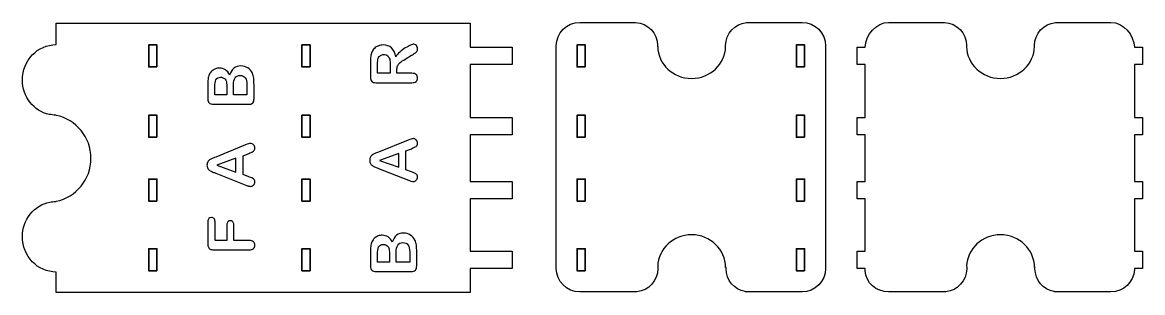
# Model space of a CAD drawing. Header units: inches. Extents: x 44 to 2118, y -538 to -38.
import ezdxf

# ---------------------------------------------------------------- set-up
doc = ezdxf.new("R2010")
doc.units = ezdxf.units.IN
doc.header["$MEASUREMENT"] = 0
doc.layers.add('Livello 2', color=7, linetype='Continuous')
doc.layers.add('Livello 3', color=7, linetype='Continuous')

# ---------------------------------------------------------------- blocks, each defined once
blk = doc.blocks.new('block 2')
at = {"layer": 'Livello 2', "color": 179, "lineweight": 35, "true_color": 0x1a171b}
for points in [[(292.7, -120), (277.7, -120), (277.7, -79.1), (292.7, -79.1), (292.7, -120)], [(292.7, -250.1), (277.7, -250.1), (277.7, -209.3), (292.7, -209.3), (292.7, -250.1)], [(292.7, -368.3), (277.7, -368.3), (277.7, -327.5), (292.7, -327.5), (292.7, -368.3)], [(292.7, -497.2), (277.7, -497.2), (277.7, -456.3), (292.7, -456.3), (292.7, -497.2)]]:
    blk.add_lwpolyline(points, dxfattribs=at)
blk = doc.blocks.new('block 3')
at = {"layer": 'Livello 2', "color": 179, "lineweight": 35, "true_color": 0x1a171b}
for points in [[(576.3, -120), (561.3, -120), (561.3, -79.1), (576.3, -79.1), (576.3, -120)], [(576.3, -250.1), (561.3, -250.1), (561.3, -209.3), (576.3, -209.3), (576.3, -250.1)], [(576.3, -368.3), (561.3, -368.3), (561.3, -327.5), (576.3, -327.5), (576.3, -368.3)], [(576.3, -497.2), (561.3, -497.2), (561.3, -456.3), (576.3, -456.3), (576.3, -497.2)]]:
    blk.add_lwpolyline(points, dxfattribs=at)
blk = doc.blocks.new('block 4')
at = {"layer": 'Livello 2', "color": 179, "lineweight": 35, "true_color": 0x1a171b}
for points in [[(1086, -120), (1071, -120), (1071, -79.1), (1086, -79.1), (1086, -120)], [(1086, -250.1), (1071, -250.1), (1071, -209.3), (1086, -209.3), (1086, -250.1)], [(1086, -368.3), (1071, -368.3), (1071, -327.5), (1086, -327.5), (1086, -368.3)], [(1086, -497.2), (1071, -497.2), (1071, -456.3), (1086, -456.3), (1086, -497.2)]]:
    blk.add_lwpolyline(points, dxfattribs=at)
blk = doc.blocks.new('block 5')
at = {"layer": 'Livello 2', "color": 179, "lineweight": 35, "true_color": 0x1a171b}
for points in [[(1492.1, -120), (1477.1, -120), (1477.1, -79.1), (1492.1, -79.1), (1492.1, -120)], [(1492.1, -250.1), (1477.1, -250.1), (1477.1, -209.3), (1492.1, -209.3), (1492.1, -250.1)], [(1492.1, -368.3), (1477.1, -368.3), (1477.1, -327.5), (1492.1, -327.5), (1492.1, -368.3)], [(1492.1, -497.2), (1477.1, -497.2), (1477.1, -456.3), (1492.1, -456.3), (1492.1, -497.2)]]:
    blk.add_lwpolyline(points, dxfattribs=at)
blk = doc.blocks.new('block 6')
at = {"layer": 'Livello 2', "color": 179, "lineweight": 25, "true_color": 0x1a171b}
blk.add_lwpolyline([(439.2, -314.4), (439.2, -288.9), (403.8, -301.8), (439.2, -314.4)], dxfattribs=at)
for points, knots in [([(472.6, -152.4), (472.6, -152.4), (472.6, -178.6), (472.6, -178.6), (472.6, -182.4), (471.8, -185.1), (470.1, -186.7), (468.4, -188.3), (465.7, -189.1), (462, -189.1), (462, -189.1), (397.6, -189.1), (397.6, -189.1), (393.8, -189.1), (391.1, -188.3), (389.5, -186.6), (387.8, -185), (387, -182.3), (387, -178.6), (387, -178.6), (387, -150.9), (387, -150.9), (387, -146.8), (387.2, -143.2), (387.7, -140.2), (388.3, -137.2), (389.2, -134.5), (390.7, -132.2), (391.9, -130.1), (393.4, -128.4), (395.3, -126.8), (397.1, -125.2), (399.1, -124), (401.4, -123.2), (403.6, -122.4), (406, -122), (408.5, -122), (417.1, -122), (423.3, -126.3), (427.3, -134.9), (430.9, -123.6), (437.9, -118), (448.2, -118), (453, -118), (457.3, -119.2), (461.2, -121.7), (465, -124.1), (467.8, -127.4), (469.7, -131.6), (470.7, -134.2), (471.5, -137.2), (472, -140.6), (472.4, -144), (472.6, -147.9), (472.6, -152.4)], [0, 0, 0, 0, 1, 1, 1, 2, 2, 2, 3, 3, 3, 4, 4, 4, 5, 5, 5, 6, 6, 6, 7, 7, 7, 8, 8, 8, 9, 9, 9, 10, 10, 10, 11, 11, 11, 12, 12, 12, 13, 13, 13, 14, 14, 14, 15, 15, 15, 16, 16, 16, 17, 17, 17, 18, 18, 18, 18]), ([(400, -171.8), (400, -171.8), (422.2, -171.8), (422.2, -171.8), (422.2, -171.8), (422.2, -155.9), (422.2, -155.9), (422.2, -151.6), (421.7, -148.2), (420.9, -145.9), (420.1, -143.5), (418.6, -141.7), (416.3, -140.5), (414.6, -139.5), (412.8, -139), (410.8, -139), (406.4, -139), (403.6, -140.5), (402.1, -143.6), (400.7, -146.7), (400, -151.4), (400, -157.7), (400, -157.7), (400, -171.8), (400, -171.8)], [0, 0, 0, 0, 1, 1, 1, 2, 2, 2, 3, 3, 3, 4, 4, 4, 5, 5, 5, 6, 6, 6, 7, 7, 7, 8, 8, 8, 8]), ([(434.6, -153.7), (434.6, -153.7), (434.6, -171.8), (434.6, -171.8), (434.6, -171.8), (459.6, -171.8), (459.6, -171.8), (459.6, -171.8), (459.6, -153.1), (459.6, -153.1), (459.6, -141.4), (455.4, -135.6), (446.9, -135.6), (442.6, -135.6), (439.5, -137.1), (437.5, -140.1), (435.6, -143.2), (434.6, -147.7), (434.6, -153.7)], [0, 0, 0, 0, 1, 1, 1, 2, 2, 2, 3, 3, 3, 4, 4, 4, 5, 5, 5, 6, 6, 6, 6]), ([(462.9, -280.1), (462.9, -280.1), (452.2, -284.2), (452.2, -284.2), (452.2, -284.2), (452.2, -319), (452.2, -319), (452.2, -319), (463.2, -323.1), (463.2, -323.1), (467.5, -324.7), (470.3, -326.1), (471.8, -327.2), (473.3, -328.3), (474.1, -330.2), (474.1, -332.7), (474.1, -334.9), (473.3, -336.8), (471.7, -338.5), (470.1, -340.2), (468.3, -341), (466.3, -341), (465.1, -341), (463.9, -340.8), (462.6, -340.4), (461.4, -340.1), (459.7, -339.4), (457.4, -338.5), (457.4, -338.5), (401.8, -316.6), (401.8, -316.6), (400.2, -316), (398.3, -315.2), (396.1, -314.4), (393.8, -313.5), (392, -312.5), (390.5, -311.6), (389, -310.6), (387.8, -309.3), (386.9, -307.6), (386, -306), (385.5, -304), (385.5, -301.7), (385.5, -299.2), (386, -297.2), (386.9, -295.6), (387.8, -294), (389, -292.7), (390.4, -291.7), (391.9, -290.7), (393.4, -289.9), (395.1, -289.2), (396.7, -288.5), (398.9, -287.6), (401.7, -286.6), (401.7, -286.6), (457, -264.2), (457, -264.2), (461.2, -262.4), (464.2, -261.6), (466.1, -261.6), (468.1, -261.6), (470, -262.4), (471.6, -264.1), (473.3, -265.7), (474.1, -267.7), (474.1, -270), (474.1, -271.4), (473.8, -272.6), (473.4, -273.5), (472.9, -274.5), (472.2, -275.3), (471.4, -276), (470.5, -276.7), (469.3, -277.4), (467.5, -278.1), (465.8, -278.9), (464.3, -279.5), (462.9, -280.1)], [0, 0, 0, 0, 1, 1, 1, 2, 2, 2, 3, 3, 3, 4, 4, 4, 5, 5, 5, 6, 6, 6, 7, 7, 7, 8, 8, 8, 9, 9, 9, 10, 10, 10, 11, 11, 11, 12, 12, 12, 13, 13, 13, 14, 14, 14, 15, 15, 15, 16, 16, 16, 17, 17, 17, 18, 18, 18, 19, 19, 19, 20, 20, 20, 21, 21, 21, 22, 22, 22, 23, 23, 23, 24, 24, 24, 25, 25, 25, 26, 26, 26, 26]), ([(400.4, -406.8), (400.4, -406.8), (400.4, -441), (400.4, -441), (400.4, -441), (422.3, -441), (422.3, -441), (422.3, -441), (422.3, -412.4), (422.3, -412.4), (422.3, -409.8), (422.9, -407.8), (424.1, -406.5), (425.2, -405.2), (426.8, -404.5), (428.8, -404.5), (430.8, -404.5), (432.4, -405.2), (433.5, -406.5), (434.7, -407.8), (435.3, -409.8), (435.3, -412.4), (435.3, -412.4), (435.3, -441), (435.3, -441), (435.3, -441), (463.5, -441), (463.5, -441), (467.1, -441), (469.8, -441.8), (471.5, -443.4), (473.2, -445), (474.1, -447.1), (474.1, -449.6), (474.1, -452.2), (473.2, -454.3), (471.5, -455.9), (469.7, -457.5), (467.1, -458.3), (463.5, -458.3), (463.5, -458.3), (397.6, -458.3), (397.6, -458.3), (395.1, -458.3), (393.1, -458), (391.5, -457.2), (389.9, -456.5), (388.8, -455.3), (388.1, -453.7), (387.3, -452.2), (387, -450.2), (387, -447.7), (387, -447.7), (387, -406.8), (387, -406.8), (387, -404), (387.6, -402), (388.8, -400.6), (390.1, -399.3), (391.7, -398.6), (393.6, -398.6), (395.7, -398.6), (397.3, -399.3), (398.5, -400.6), (399.8, -402), (400.4, -404), (400.4, -406.8)], [0, 0, 0, 0, 1, 1, 1, 2, 2, 2, 3, 3, 3, 4, 4, 4, 5, 5, 5, 6, 6, 6, 7, 7, 7, 8, 8, 8, 9, 9, 9, 10, 10, 10, 11, 11, 11, 12, 12, 12, 13, 13, 13, 14, 14, 14, 15, 15, 15, 16, 16, 16, 17, 17, 17, 18, 18, 18, 19, 19, 19, 20, 20, 20, 21, 21, 21, 22, 22, 22, 22])]:
    blk.add_open_spline(points, degree=3, knots=knots, dxfattribs=at)
blk = doc.blocks.new('block 7')
at = {"layer": 'Livello 2', "color": 179, "lineweight": 25, "true_color": 0x1a171b}
blk.add_lwpolyline([(740.5, -305.5), (740.5, -279.9), (705.1, -292.8), (740.5, -305.5)], dxfattribs=at)
for points, knots in [([(737.3, -125.7), (737.3, -125.7), (737.3, -131.7), (737.3, -131.7), (737.3, -131.7), (764.8, -131.7), (764.8, -131.7), (768.4, -131.7), (771.1, -132.5), (772.8, -134.1), (774.5, -135.7), (775.4, -137.8), (775.4, -140.4), (775.4, -143.1), (774.5, -145.3), (772.7, -146.8), (770.9, -148.3), (768.3, -149.1), (764.8, -149.1), (764.8, -149.1), (698.9, -149.1), (698.9, -149.1), (695.2, -149.1), (692.5, -148.2), (690.8, -146.6), (689.1, -144.9), (688.3, -142.2), (688.3, -138.5), (688.3, -138.5), (688.3, -110.2), (688.3, -110.2), (688.3, -106.3), (688.4, -103), (688.8, -100.2), (689.1, -97.5), (689.8, -95), (690.8, -92.8), (691.9, -90.1), (693.5, -87.7), (695.6, -85.6), (697.7, -83.6), (700.2, -82), (703, -80.9), (705.8, -79.9), (708.7, -79.3), (711.8, -79.3), (718.2, -79.3), (723.3, -81.1), (727.1, -84.7), (730.9, -88.3), (733.7, -93.8), (735.3, -101.1), (736.9, -98), (739.3, -95.1), (742.5, -92.3), (745.7, -89.5), (749.1, -87), (752.7, -84.8), (756.3, -82.6), (759.5, -80.9), (762.4, -79.7), (765.3, -78.4), (767.3, -77.8), (768.4, -77.8), (769.6, -77.8), (770.7, -78.2), (771.8, -78.9), (772.9, -79.6), (773.8, -80.6), (774.4, -81.8), (775.1, -83.1), (775.4, -84.5), (775.4, -86.2), (775.4, -88.1), (774.9, -89.7), (774, -91.1), (773.1, -92.4), (771.9, -93.5), (770.5, -94.5), (769.1, -95.4), (767.1, -96.7), (764.3, -98.4), (764.3, -98.4), (752.8, -105.3), (752.8, -105.3), (748.5, -107.8), (745.3, -110.1), (743.1, -112), (740.9, -114), (739.3, -116), (738.5, -118), (737.7, -120), (737.3, -122.6), (737.3, -125.7)], [0, 0, 0, 0, 1, 1, 1, 2, 2, 2, 3, 3, 3, 4, 4, 4, 5, 5, 5, 6, 6, 6, 7, 7, 7, 8, 8, 8, 9, 9, 9, 10, 10, 10, 11, 11, 11, 12, 12, 12, 13, 13, 13, 14, 14, 14, 15, 15, 15, 16, 16, 16, 17, 17, 17, 18, 18, 18, 19, 19, 19, 20, 20, 20, 21, 21, 21, 22, 22, 22, 23, 23, 23, 24, 24, 24, 25, 25, 25, 26, 26, 26, 27, 27, 27, 28, 28, 28, 29, 29, 29, 30, 30, 30, 31, 31, 31, 31]), ([(701.3, -115.7), (701.3, -115.7), (701.3, -131.7), (701.3, -131.7), (701.3, -131.7), (724.9, -131.7), (724.9, -131.7), (724.9, -131.7), (724.9, -116.2), (724.9, -116.2), (724.9, -112), (724.5, -108.5), (723.8, -105.7), (723.1, -102.8), (721.8, -100.7), (720.1, -99.2), (718.4, -97.7), (716, -96.9), (712.9, -96.9), (710.6, -96.9), (708.5, -97.5), (706.7, -98.7), (704.8, -99.9), (703.5, -101.6), (702.6, -103.7), (701.7, -105.8), (701.3, -109.8), (701.3, -115.7)], [0, 0, 0, 0, 1, 1, 1, 2, 2, 2, 3, 3, 3, 4, 4, 4, 5, 5, 5, 6, 6, 6, 7, 7, 7, 8, 8, 8, 9, 9, 9, 9]), ([(764.2, -271.2), (764.2, -271.2), (753.5, -275.2), (753.5, -275.2), (753.5, -275.2), (753.5, -310.1), (753.5, -310.1), (753.5, -310.1), (764.5, -314.2), (764.5, -314.2), (768.7, -315.7), (771.6, -317.1), (773.1, -318.2), (774.6, -319.4), (775.4, -321.2), (775.4, -323.8), (775.4, -326), (774.6, -327.9), (773, -329.6), (771.4, -331.3), (769.6, -332.1), (767.6, -332.1), (766.4, -332.1), (765.2, -331.9), (763.9, -331.5), (762.7, -331.1), (761, -330.5), (758.7, -329.6), (758.7, -329.6), (703.1, -307.7), (703.1, -307.7), (701.5, -307), (699.6, -306.3), (697.4, -305.4), (695.1, -304.5), (693.3, -303.6), (691.8, -302.6), (690.3, -301.6), (689.1, -300.3), (688.2, -298.7), (687.3, -297.1), (686.8, -295.1), (686.8, -292.7), (686.8, -290.3), (687.3, -288.3), (688.2, -286.7), (689.1, -285), (690.3, -283.7), (691.7, -282.8), (693.2, -281.8), (694.7, -280.9), (696.4, -280.2), (698, -279.6), (700.2, -278.7), (703, -277.6), (703, -277.6), (758.3, -255.3), (758.3, -255.3), (762.5, -253.5), (765.5, -252.6), (767.4, -252.6), (769.4, -252.6), (771.3, -253.5), (772.9, -255.1), (774.6, -256.8), (775.4, -258.8), (775.4, -261.1), (775.4, -262.5), (775.1, -263.6), (774.7, -264.6), (774.2, -265.6), (773.5, -266.4), (772.7, -267.1), (771.8, -267.7), (770.5, -268.4), (768.8, -269.2), (767.1, -270), (765.6, -270.6), (764.2, -271.2)], [0, 0, 0, 0, 1, 1, 1, 2, 2, 2, 3, 3, 3, 4, 4, 4, 5, 5, 5, 6, 6, 6, 7, 7, 7, 8, 8, 8, 9, 9, 9, 10, 10, 10, 11, 11, 11, 12, 12, 12, 13, 13, 13, 14, 14, 14, 15, 15, 15, 16, 16, 16, 17, 17, 17, 18, 18, 18, 19, 19, 19, 20, 20, 20, 21, 21, 21, 22, 22, 22, 23, 23, 23, 24, 24, 24, 25, 25, 25, 26, 26, 26, 26]), ([(773.9, -461.8), (773.9, -461.8), (773.9, -488), (773.9, -488), (773.9, -491.8), (773.1, -494.5), (771.4, -496.1), (769.7, -497.7), (767, -498.5), (763.3, -498.5), (763.3, -498.5), (698.9, -498.5), (698.9, -498.5), (695.1, -498.5), (692.4, -497.7), (690.8, -496), (689.1, -494.4), (688.3, -491.7), (688.3, -488), (688.3, -488), (688.3, -460.2), (688.3, -460.2), (688.3, -456.1), (688.5, -452.6), (689, -449.6), (689.5, -446.6), (690.5, -443.9), (692, -441.5), (693.2, -439.5), (694.7, -437.7), (696.5, -436.2), (698.4, -434.6), (700.4, -433.4), (702.7, -432.6), (704.9, -431.8), (707.3, -431.4), (709.8, -431.4), (718.3, -431.4), (724.6, -435.7), (728.6, -444.2), (732.2, -433), (739.1, -427.3), (749.5, -427.3), (754.3, -427.3), (758.6, -428.6), (762.4, -431), (766.3, -433.5), (769.1, -436.8), (770.9, -441), (772, -443.6), (772.8, -446.6), (773.3, -450), (773.7, -453.3), (773.9, -457.3), (773.9, -461.8)], [0, 0, 0, 0, 1, 1, 1, 2, 2, 2, 3, 3, 3, 4, 4, 4, 5, 5, 5, 6, 6, 6, 7, 7, 7, 8, 8, 8, 9, 9, 9, 10, 10, 10, 11, 11, 11, 12, 12, 12, 13, 13, 13, 14, 14, 14, 15, 15, 15, 16, 16, 16, 17, 17, 17, 18, 18, 18, 18]), ([(701.3, -481.1), (701.3, -481.1), (723.5, -481.1), (723.5, -481.1), (723.5, -481.1), (723.5, -465.3), (723.5, -465.3), (723.5, -460.9), (723, -457.6), (722.2, -455.2), (721.4, -452.9), (719.8, -451.1), (717.6, -449.8), (715.9, -448.9), (714.1, -448.4), (712.1, -448.4), (707.7, -448.4), (704.9, -449.9), (703.4, -453), (702, -456.1), (701.3, -460.8), (701.3, -467.1), (701.3, -467.1), (701.3, -481.1), (701.3, -481.1)], [0, 0, 0, 0, 1, 1, 1, 2, 2, 2, 3, 3, 3, 4, 4, 4, 5, 5, 5, 6, 6, 6, 7, 7, 7, 8, 8, 8, 8]), ([(735.9, -463.1), (735.9, -463.1), (735.9, -481.1), (735.9, -481.1), (735.9, -481.1), (760.9, -481.1), (760.9, -481.1), (760.9, -481.1), (760.9, -462.5), (760.9, -462.5), (760.9, -450.8), (756.7, -444.9), (748.2, -444.9), (743.9, -444.9), (740.8, -446.4), (738.8, -449.5), (736.9, -452.5), (735.9, -457.1), (735.9, -463.1)], [0, 0, 0, 0, 1, 1, 1, 2, 2, 2, 3, 3, 3, 4, 4, 4, 5, 5, 5, 6, 6, 6, 6])]:
    blk.add_open_spline(points, degree=3, knots=knots, dxfattribs=at)

msp = doc.modelspace()

# ---------------------------------------------------------------- linework, layer by layer
at = {"layer": 'Livello 2', "color": 179, "lineweight": 30, "true_color": 0x1a171b}
msp.add_open_spline([(950.7, -115.6), (950.7, -115.6), (950.7, -83.6), (950.7, -83.6), (950.7, -83.6), (872.6, -83.6), (872.6, -83.6), (872.6, -83.6), (872.6, -38.8), (872.6, -38.8), (872.6, -38.8), (106.3, -38.8), (106.3, -38.8), (106.3, -38.8), (106.3, -78.6), (106.3, -78.6), (71.7, -78.6), (43.7, -107.9), (43.7, -144), (43.7, -175.5), (65, -201.8), (93.3, -208), (97.5, -208.2), (101.6, -208.7), (105.6, -209.4), (105.9, -209.4), (106.1, -209.5), (106.3, -209.5), (106.3, -209.5), (106.3, -209.6), (106.3, -209.6), (143, -217), (170.7, -249.8), (170.7, -289), (170.7, -328.3), (143, -361), (106.3, -368.5), (106.3, -368.5), (106.3, -368.7), (106.3, -368.7), (105.8, -368.7), (105.3, -368.7), (104.8, -368.8), (101.3, -369.4), (97.8, -369.8), (94.2, -370), (65.4, -375.8), (43.7, -402.3), (43.7, -434.1), (43.7, -470.3), (71.7, -499.5), (106.3, -499.5), (106.3, -499.5), (106.3, -537.5), (106.3, -537.5), (106.3, -537.5), (872.6, -537.5), (872.6, -537.5), (872.6, -537.5), (872.6, -493.1), (872.6, -493.1), (872.6, -493.1), (950.7, -493.1), (950.7, -493.1), (950.7, -493.1), (950.7, -461.1), (950.7, -461.1), (950.7, -461.1), (872.6, -461.1), (872.6, -461.1), (872.6, -461.1), (872.6, -363.9), (872.6, -363.9), (872.6, -363.9), (950.7, -363.9), (950.7, -363.9), (950.7, -363.9), (950.7, -331.9), (950.7, -331.9), (950.7, -331.9), (872.6, -331.9), (872.6, -331.9), (872.6, -331.9), (872.6, -245.7), (872.6, -245.7), (872.6, -245.7), (950.7, -245.7), (950.7, -245.7), (950.7, -245.7), (950.7, -213.7), (950.7, -213.7), (950.7, -213.7), (872.6, -213.7), (872.6, -213.7), (872.6, -213.7), (872.6, -115.6), (872.6, -115.6), (872.6, -115.6), (950.7, -115.6), (950.7, -115.6)], degree=3, knots=[0, 0, 0, 0, 1, 1, 1, 2, 2, 2, 3, 3, 3, 4, 4, 4, 5, 5, 5, 6, 6, 6, 7, 7, 7, 8, 8, 8, 9, 9, 9, 10, 10, 10, 11, 11, 11, 12, 12, 12, 13, 13, 13, 14, 14, 14, 15, 15, 15, 16, 16, 16, 17, 17, 17, 18, 18, 18, 19, 19, 19, 20, 20, 20, 21, 21, 21, 22, 22, 22, 23, 23, 23, 24, 24, 24, 25, 25, 25, 26, 26, 26, 27, 27, 27, 28, 28, 28, 29, 29, 29, 30, 30, 30, 31, 31, 31, 32, 32, 32, 33, 33, 33, 33], dxfattribs=at)
at = {"layer": 'Livello 3', "color": 242, "lineweight": 30, "true_color": 0xbd0926}
for points, knots in [([(1487.6, -37.5), (1487.6, -37.5), (1384.8, -37.5), (1384.8, -37.5), (1384.8, -37.5), (1384.8, -37.7), (1384.8, -37.7), (1363, -39.8), (1346, -58.2), (1346, -80.4), (1346, -81), (1346, -81.6), (1346.1, -82.1), (1346.1, -82.1), (1346, -82.1), (1346, -82.1), (1345.2, -114.8), (1317.3, -141.2), (1283, -141.2), (1248.7, -141.2), (1220.8, -114.8), (1220.1, -82.1), (1220.1, -82.1), (1220, -82.1), (1220, -82.1), (1220, -81.6), (1220, -81), (1220, -80.4), (1220, -57.4), (1201.9, -38.6), (1179.2, -37.6), (1179.2, -37.6), (1179.2, -37.5), (1179.2, -37.5), (1179.2, -37.5), (1075.8, -37.5), (1075.8, -37.5), (1051.9, -37.5), (1032.4, -57.1), (1032.4, -80.9), (1032.4, -80.9), (1032.4, -492.8), (1032.4, -492.8), (1032.4, -516.7), (1051.9, -536.2), (1075.8, -536.2), (1075.8, -536.2), (1181.7, -536.2), (1181.7, -536.2), (1181.7, -536.2), (1181.7, -536), (1181.7, -536), (1203.5, -533.9), (1220.4, -515.6), (1220.4, -493.3), (1220.4, -491.6), (1220.3, -489.9), (1220.1, -488.3), (1221.7, -456.2), (1249.2, -430.6), (1283, -430.6), (1317.7, -430.6), (1345.9, -457.6), (1346, -490.9), (1346, -490.9), (1346.9, -490.9), (1346.9, -490.9), (1346.9, -491.7), (1346.9, -492.5), (1346.9, -493.3), (1346.9, -514.4), (1362.1, -532), (1382.2, -535.6), (1382.2, -535.6), (1382.2, -536.2), (1382.2, -536.2), (1382.2, -536.2), (1487.6, -536.2), (1487.6, -536.2), (1511.5, -536.2), (1531.1, -516.7), (1531.1, -492.8), (1531.1, -492.8), (1531.1, -80.9), (1531.1, -80.9), (1531.1, -57.1), (1511.5, -37.5), (1487.6, -37.5)], [0, 0, 0, 0, 1, 1, 1, 2, 2, 2, 3, 3, 3, 4, 4, 4, 5, 5, 5, 6, 6, 6, 7, 7, 7, 8, 8, 8, 9, 9, 9, 10, 10, 10, 11, 11, 11, 12, 12, 12, 13, 13, 13, 14, 14, 14, 15, 15, 15, 16, 16, 16, 17, 17, 17, 18, 18, 18, 19, 19, 19, 20, 20, 20, 21, 21, 21, 22, 22, 22, 23, 23, 23, 24, 24, 24, 25, 25, 25, 26, 26, 26, 27, 27, 27, 28, 28, 28, 29, 29, 29, 29]), ([(2118.1, -115.6), (2118.1, -115.6), (2118.1, -83.6), (2118.1, -83.6), (2118.1, -83.6), (2103, -83.6), (2103, -83.6), (2102, -60.5), (2082.9, -37.5), (2059.6, -37.5), (2059.6, -37.5), (1956.7, -37.5), (1956.7, -37.5), (1956.7, -37.5), (1956.7, -37.7), (1956.7, -37.7), (1935, -39.8), (1918, -58.2), (1918, -80.4), (1918, -81), (1918, -81.6), (1918, -82.1), (1918, -82.1), (1918, -82.1), (1918, -82.1), (1917.2, -114.8), (1889.3, -141.2), (1855, -141.2), (1820.7, -141.2), (1792.8, -114.8), (1792, -82.1), (1792, -82.1), (1792, -82.1), (1792, -82.1), (1792, -81.6), (1792, -81), (1792, -80.4), (1792, -57.4), (1773.9, -38.6), (1751.1, -37.6), (1751.1, -37.6), (1751.1, -37.5), (1751.1, -37.5), (1751.1, -37.5), (1647.8, -37.5), (1647.8, -37.5), (1624.5, -37.5), (1605.3, -60.5), (1604.4, -83.6), (1604.4, -83.6), (1589.3, -83.6), (1589.3, -83.6), (1589.3, -83.6), (1589.3, -115.6), (1589.3, -115.6), (1589.3, -115.6), (1604.3, -115.6), (1604.3, -115.6), (1604.3, -115.6), (1604.3, -213.7), (1604.3, -213.7), (1604.3, -213.7), (1589.3, -213.7), (1589.3, -213.7), (1589.3, -213.7), (1589.3, -245.7), (1589.3, -245.7), (1589.3, -245.7), (1604.3, -245.7), (1604.3, -245.7), (1604.3, -245.7), (1604.3, -331.9), (1604.3, -331.9), (1604.3, -331.9), (1589.3, -331.9), (1589.3, -331.9), (1589.3, -331.9), (1589.3, -363.9), (1589.3, -363.9), (1589.3, -363.9), (1604.3, -363.9), (1604.3, -363.9), (1604.3, -363.9), (1604.3, -461.1), (1604.3, -461.1), (1604.3, -461.1), (1589.3, -461.1), (1589.3, -461.1), (1589.3, -461.1), (1589.3, -493.1), (1589.3, -493.1), (1589.3, -493.1), (1604.4, -493.1), (1604.4, -493.1), (1604.4, -493.1), (1604.4, -497.2), (1604.4, -497.2), (1605.7, -519.9), (1624.7, -536.2), (1647.8, -536.2), (1647.8, -536.2), (1753.7, -536.2), (1753.7, -536.2), (1753.7, -536.2), (1753.7, -536), (1753.7, -536), (1775.4, -533.9), (1792.4, -515.6), (1792.4, -493.3), (1792.4, -491.6), (1792.3, -489.9), (1792.1, -488.3), (1793.6, -456.2), (1821.2, -430.6), (1855, -430.6), (1889.7, -430.6), (1917.8, -457.6), (1918, -490.9), (1918, -490.9), (1918.9, -490.9), (1918.9, -490.9), (1918.9, -491.7), (1918.8, -492.5), (1918.8, -493.3), (1918.8, -514.4), (1934.1, -532), (1954.2, -535.6), (1954.2, -535.6), (1954.2, -536.2), (1954.2, -536.2), (1954.2, -536.2), (2059.6, -536.2), (2059.6, -536.2), (2082.7, -536.2), (2101.7, -517.9), (2103, -495.1), (2103, -495.1), (2103, -493.1), (2103, -493.1), (2103, -493.1), (2118.1, -493.1), (2118.1, -493.1), (2118.1, -493.1), (2118.1, -461.1), (2118.1, -461.1), (2118.1, -461.1), (2103, -461.1), (2103, -461.1), (2103, -461.1), (2103, -363.9), (2103, -363.9), (2103, -363.9), (2118.1, -363.9), (2118.1, -363.9), (2118.1, -363.9), (2118.1, -331.9), (2118.1, -331.9), (2118.1, -331.9), (2103, -331.9), (2103, -331.9), (2103, -331.9), (2103, -245.7), (2103, -245.7), (2103, -245.7), (2118.1, -245.7), (2118.1, -245.7), (2118.1, -245.7), (2118.1, -213.7), (2118.1, -213.7), (2118.1, -213.7), (2103, -213.7), (2103, -213.7), (2103, -213.7), (2103, -115.6), (2103, -115.6), (2103, -115.6), (2118.1, -115.6), (2118.1, -115.6)], [0, 0, 0, 0, 1, 1, 1, 2, 2, 2, 3, 3, 3, 4, 4, 4, 5, 5, 5, 6, 6, 6, 7, 7, 7, 8, 8, 8, 9, 9, 9, 10, 10, 10, 11, 11, 11, 12, 12, 12, 13, 13, 13, 14, 14, 14, 15, 15, 15, 16, 16, 16, 17, 17, 17, 18, 18, 18, 19, 19, 19, 20, 20, 20, 21, 21, 21, 22, 22, 22, 23, 23, 23, 24, 24, 24, 25, 25, 25, 26, 26, 26, 27, 27, 27, 28, 28, 28, 29, 29, 29, 30, 30, 30, 31, 31, 31, 32, 32, 32, 33, 33, 33, 34, 34, 34, 35, 35, 35, 36, 36, 36, 37, 37, 37, 38, 38, 38, 39, 39, 39, 40, 40, 40, 41, 41, 41, 42, 42, 42, 43, 43, 43, 44, 44, 44, 45, 45, 45, 46, 46, 46, 47, 47, 47, 48, 48, 48, 49, 49, 49, 50, 50, 50, 51, 51, 51, 52, 52, 52, 53, 53, 53, 54, 54, 54, 55, 55, 55, 56, 56, 56, 57, 57, 57, 58, 58, 58, 59, 59, 59, 59])]:
    msp.add_open_spline(points, degree=3, knots=knots, dxfattribs=at)

# ---------------------------------------------------------------- block references
at = {"layer": 'Livello 2'}
for name in ['block 2', 'block 3', 'block 7', 'block 4', 'block 5', 'block 6']:
    msp.add_blockref(name, (0, 0), dxfattribs=at)

doc.saveas('drawing.dxf')
